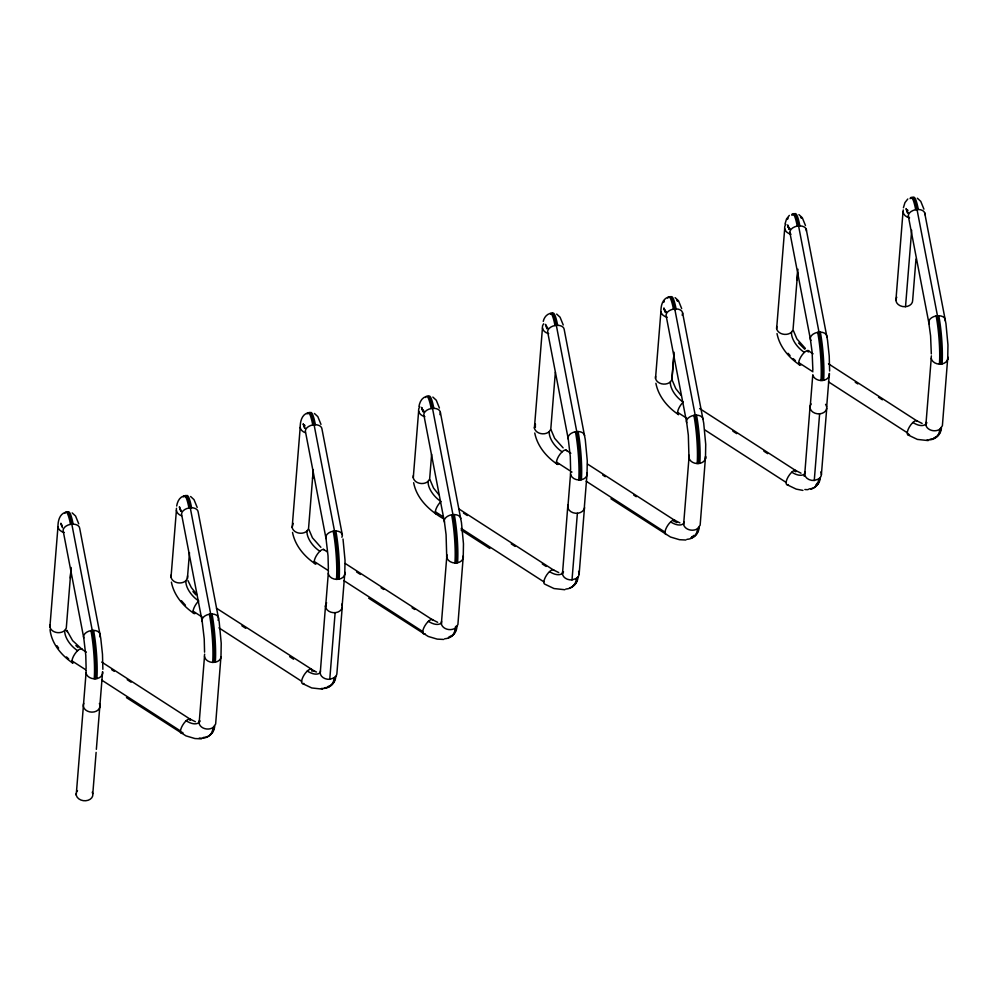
<?xml version="1.0" encoding="UTF-8"?>
<svg xmlns="http://www.w3.org/2000/svg" width="998" height="998" viewBox="0 0 998 998"><rect width="100%" height="100%" fill="white"/><g stroke="black" fill="none" stroke-linecap="round" stroke-linejoin="round"><path stroke-width="1.5" d="M86.127 668.573L85.778 655.312L83.77 637.984L63.336 531.747A8.383 5.264 -10.9 0 1 70.509 524.362L73.141 524.15A8.383 5.264 -10.9 0 1 79.665 528.167L100.773 638.421L102.482 654.276L102.869 669.296M204.565 652.181L204.228 638.907L202.22 621.592L181.786 515.355A8.383 5.264 -10.9 0 1 188.946 507.97L191.591 507.745A8.383 5.264 -10.9 0 1 198.115 511.774L219.211 622.016L221.219 643.248L220.97 657.557A8.383 6.437 4.6 0 1 215.306 662.198L212.674 662.41A8.383 6.437 4.6 0 1 204.64 654.139M328.379 569.147L328.03 555.886L326.022 538.571L305.588 432.321A8.383 5.264 -10.9 0 1 312.761 424.936L315.393 424.724A8.383 5.264 -10.9 0 1 321.917 428.741L342.351 534.99M570.619 469.721L570.282 456.46L568.274 439.145L547.84 332.895A8.383 5.264 -10.9 0 1 555 325.523L557.645 325.298A8.383 5.264 -10.9 0 1 564.169 329.328L585.265 439.569L587.273 460.802L587.024 475.11M812.871 370.308L812.135 352.207L810.289 338.621L789.855 232.384M829.625 371.019L829.226 355.999L827.517 340.143L806.209 229.091M931.321 353.903L930.585 335.815L928.726 322.229L908.292 215.98M70.733 572.553L66.28 628.166L64.733 630.462A8.383 6.437 4.6 0 1 56.013 632.383A8.383 6.437 4.6 0 1 49.9 626.906L49.95 624.785M189.495 552.63L187.399 578.453L185.865 580.749A8.383 6.437 4.6 0 1 177.133 582.67A8.383 6.437 4.6 0 1 171.02 577.193L171.07 575.073M312.861 474.649L308.532 528.74L306.985 531.036A8.383 6.437 4.6 0 1 298.265 532.957A8.383 6.437 4.6 0 1 292.152 527.48L293.138 523.401M431.635 454.215L429.651 479.028L428.117 481.323A8.383 6.437 4.6 0 1 419.385 483.244A8.383 6.437 4.6 0 1 413.272 477.768L413.322 475.647M555.362 372.192L550.771 429.327L549.237 431.61A8.383 6.437 4.6 0 1 540.517 433.531A8.383 6.437 4.6 0 1 534.404 428.055L535.39 423.975A34.331 18.039 47 0 0 535.402 427.281M674.124 352.269L671.904 379.614L670.357 381.897A8.383 6.437 4.6 0 1 661.637 383.818A8.383 6.437 4.6 0 1 655.524 378.342L655.574 376.234M797.602 272.766L793.023 329.901L791.489 332.197A8.383 6.437 4.6 0 1 782.756 334.105A8.383 6.437 4.6 0 1 776.644 328.629L776.694 326.521M187.399 578.453L187.599 575.846M220.932 656.784L215.643 724.049L213.048 727.554A8.383 6.437 4.6 0 1 204.59 728.577A8.383 6.437 4.6 0 1 199.126 723.276L199.313 720.668M344.772 574.536L345.021 560.227L343.013 538.995M446.892 554.726A8.383 6.437 4.6 0 0 454.913 562.997L457.546 562.772A8.383 6.437 4.6 0 0 463.297 555.874L457.895 624.623L455.3 628.129A8.383 6.437 4.6 0 1 446.842 629.152A8.383 6.437 4.6 0 1 441.366 623.85L441.565 621.243M463.222 558.131L463.471 543.823L461.463 522.603L440.368 412.349M671.904 379.614L673.762 356.261M689.144 455.3A8.383 6.437 4.6 0 0 697.165 463.571L699.798 463.359A8.383 6.437 4.6 0 0 705.549 456.448L700.147 525.197L697.54 528.703A8.383 6.437 4.6 0 1 689.094 529.738A8.383 6.437 4.6 0 1 683.618 524.437L683.817 521.817M705.474 458.706L705.723 444.397L703.715 423.177L682.607 312.923M931.384 355.874A8.383 6.437 4.6 0 0 939.417 364.145L942.05 363.933A8.383 6.437 4.6 0 0 947.801 357.022L942.386 425.772L939.792 429.277A8.383 6.437 4.6 0 1 931.346 430.313A8.383 6.437 4.6 0 1 925.87 425.011L926.069 422.391M947.713 359.28L947.963 344.984L945.967 323.751L924.647 212.686M325.535 605.499L320.221 673.413M567.787 506.073L562.473 573.987M579.139 574.174L584.491 507.608M810.039 406.648L804.712 474.574A8.383 6.437 4.6 0 0 814.268 480.462L818.672 478.99L820.331 477.443A8.383 6.437 4.6 0 0 820.805 471.917M821.391 474.749L826.743 408.182M49.9 626.906L57.946 526.969M70.334 578.091L71.182 567.488M76.222 795.007L86.04 673.051M92.802 793.66L96.12 752.392M96.357 749.336L102.607 671.691A8.383 6.437 4.6 0 1 96.856 678.603L94.224 678.815A8.383 6.437 4.6 0 1 86.19 670.544M171.02 577.193L176.384 510.564M199.126 723.276L204.478 656.647M292.152 527.48L300.186 427.543M312.586 478.666L313.31 469.584M325.61 606.934L328.28 573.625M342.239 607.034L336.887 673.6A8.383 6.437 4.6 0 1 335.827 676.295L334.168 677.842L329.764 679.301L335.128 612.672M342.177 605.586L344.747 573.663M413.272 477.768L418.636 411.139M441.366 623.85L446.73 557.221L446.081 534.654L444.472 522.166L424.038 415.929A8.383 5.264 -10.9 0 1 431.198 408.544L433.831 408.332A8.383 5.264 -10.9 0 1 439.906 414.632M534.404 428.055L542.438 328.117M567.85 507.52L570.532 474.2M578.566 571.343A8.383 6.437 4.6 0 1 578.079 576.869L576.42 578.416L572.016 579.888L577.38 513.259M655.524 378.342L660.888 311.713M683.618 524.437L688.982 457.808L688.333 435.228L686.711 422.74L666.29 316.503A8.383 5.264 -10.9 0 1 673.45 309.118L676.083 308.906A8.383 5.264 -10.9 0 1 682.145 315.206M776.644 328.629L784.69 228.692M797.078 279.814L797.938 269.223M810.102 408.095L812.784 374.774A8.383 6.437 4.6 0 0 820.967 380.537L823.612 380.325A8.383 6.437 4.6 0 0 829.363 373.427L826.681 406.735M814.268 480.462L819.62 413.833M895.917 300.161L903.04 211.514M905.523 306.685L911.673 230.264M915.977 259.106L912.659 300.373A8.383 6.437 4.6 0 1 902.504 306.511A8.383 6.437 4.6 0 1 896.765 297.179M925.87 425.011L931.234 358.382M804.163 476.246L804.962 472.029M176.683 505.986C177.37 501.769 179.378 497.154 183.894 495.969M418.935 406.56C419.622 402.356 421.63 397.728 426.146 396.543M784.989 224.113L786.499 219.036L789.343 215.393M903.427 207.721L904.937 202.631L907.793 199.001M543.249 321.393C543.997 317.851 546.33 314.507 549.948 313.509A34.331 4.578 85.3 0 1 555 325.523M663.633 302.444L664.319 301.221M787.434 219.41L788.121 218.2M455.425 626.906L456.011 626.27M65.444 512.361C60.105 513.845 58.308 519.771 58.021 524.711A8.383 6.437 4.6 0 0 64.196 532.47M307.696 412.935C302.357 414.42 300.548 420.345 300.273 425.285A8.383 6.437 4.6 0 0 305.413 432.758M668.398 297.117C663.059 298.602 661.25 304.527 660.963 309.455A8.383 6.437 4.6 0 0 667.138 317.227M570.694 471.692A8.383 6.437 4.6 0 0 578.728 479.963L581.36 479.751A8.383 6.437 4.6 0 0 587.111 472.852L584.429 506.161A8.383 6.437 4.6 0 1 575.497 513.246A8.383 6.437 4.6 0 1 568.136 504.664M328.442 571.118A8.383 6.437 4.6 0 0 336.476 579.389L339.108 579.177A8.383 6.437 4.6 0 0 344.859 572.278M908.953 217.838A8.383 5.264 -10.9 0 1 915.702 209.692L918.335 209.48A8.383 5.264 -10.9 0 1 924.822 214.632M790.503 234.231A8.383 5.264 -10.9 0 1 797.252 226.097L799.885 225.872A8.383 5.264 -10.9 0 1 806.372 231.037M929.388 324.076A8.383 5.264 -10.9 0 1 936.136 315.942L938.769 315.717A8.383 5.264 -10.9 0 1 945.256 320.882M810.937 340.48A8.383 5.264 -10.9 0 1 817.686 332.334L820.319 332.122A8.383 5.264 -10.9 0 1 826.806 337.274M686.711 422.74A8.383 5.264 -10.9 0 1 693.884 415.368L696.517 415.143A8.383 5.264 -10.9 0 1 703.041 419.172M568.274 439.145A8.383 5.264 -10.9 0 1 575.434 431.76L578.079 431.548A8.383 5.264 -10.9 0 1 584.603 435.565M444.472 522.166A8.383 5.264 -10.9 0 1 451.632 514.781L454.265 514.569A8.383 5.264 -10.9 0 1 460.802 518.586M326.022 538.571A8.383 5.264 -10.9 0 1 333.195 531.186L335.827 530.973A8.383 5.264 -10.9 0 1 341.89 537.273M202.22 621.592A8.383 5.264 -10.9 0 1 209.38 614.207L212.025 613.995A8.383 5.264 -10.9 0 1 218.088 620.294M83.77 637.984A8.383 5.264 -10.9 0 1 90.943 630.611L93.575 630.387A8.383 5.264 -10.9 0 1 99.638 636.699M674.723 309.592L675.746 309.555M928.19 440.592L917.362 439.407L908.217 435.028M685.938 540.018L679.438 539.693L670.481 537.024L610.963 498.775M564.818 589.731L553.99 588.546L544.833 584.167A8.383 3.081 -57.1 0 1 546.729 574.948A8.383 3.081 -57.1 0 1 554.077 570.432M443.698 639.444L437.186 639.119L428.229 636.45L368.711 598.201M322.566 689.144L311.738 687.959L302.594 683.593M201.446 738.857L194.934 738.545L185.977 735.875L126.472 697.627M802.928 490.405L796.229 489.12L787.085 484.741M922.14 423.451L916.463 420.607L828.502 363.821M801.007 473.164L795.344 470.32L699.66 408.544M679.888 522.865L674.211 520.033L587.535 464.07M558.755 572.578L553.092 569.746L458.693 508.793M437.635 622.29L431.959 619.459L345.283 563.496M313.572 670.856L316.516 672.003M195.383 721.716L189.72 718.884L101.746 662.086M314.969 671.429L216.454 608.219M676.844 522.615L673.737 520.906A7.385 2.72 -57.1 0 1 674.611 521.505M444.147 519.11C430.163 511.25 416.765 499.162 413.646 482.72M461.126 530.025L489.843 548.488M855.261 382.259L857.843 383.931M878.514 397.279L882.394 399.786M798.724 362.623L812.933 371.805M828.44 381.822L907.244 432.72M732.844 431.136L736.724 433.643M763.857 451.171L767.724 453.666M677.592 412.336L686.636 418.174M704.725 429.864L786.125 482.421M602.68 475.011L605.262 476.682M633.68 495.033L636.262 496.705M556.472 462.049L571.979 472.066M586.188 481.236L664.992 532.134M463.459 513.047L467.338 515.542M511.263 543.91L515.143 546.417M542.276 563.945L546.143 566.44M435.353 511.762L443.1 516.764M461.188 528.453L543.873 581.846M356.548 571.929L360.428 574.436M381.099 587.785L383.681 589.456M412.099 607.807L414.694 609.479M314.22 561.475L328.429 570.656M343.936 580.661L422.753 631.559M241.89 625.821L245.758 628.316M289.682 656.684L293.562 659.191M193.101 611.188L202.145 617.026M218.936 627.867L301.621 681.272M111.714 669.683L114.296 671.355M127.22 679.7L131.1 682.208M71.968 660.901L86.19 670.07M101.684 680.087L180.501 730.985M807.943 350.523L813.083 353.841M565.691 449.948L570.831 453.267M323.439 549.374L327.294 551.869M81.187 648.8L86.327 652.118M799.685 364.944C788.807 357.671 779.55 346.693 777.018 333.594M557.445 464.369C546.555 457.096 537.298 446.118 534.766 433.007M315.193 563.783C304.315 556.522 295.046 545.532 292.526 532.433M194.061 613.496C183.183 606.235 173.926 595.245 171.394 582.146M917.349 198.228L920.767 201.371L923.923 209.156M798.911 214.632L802.317 217.776L805.473 225.548M675.11 297.654L678.515 300.797L681.671 308.582M556.659 314.058L560.065 317.202L563.234 324.974M432.858 397.079L436.263 400.223L439.419 408.007M314.407 413.471L317.813 416.615L320.982 424.399M190.606 496.505L194.011 499.649L197.18 507.421M72.168 512.897L75.574 516.041L78.73 523.825M805.386 348.452L796.915 338.946L793.41 330.662M804.75 349.25L798.575 343M793.235 358.644L795.431 360.64M563.134 447.877L554.663 438.371L551.158 430.088M320.882 547.303L312.424 537.797L308.906 529.514M75.848 645.556L78.006 647.515M66.492 656.921L68.675 658.917M790.104 228.854L788.096 226.746L789.393 229.153L787.659 224.962L789.169 229.415M666.302 311.875L664.294 309.767L664.93 310.565M547.852 328.28L545.419 324.387L546.916 328.841M424.05 411.301L422.042 409.192L423.339 411.6L421.605 407.409L423.115 411.862M788.071 353.304L790.054 355.538M681.11 395.295L675.796 388.659L672.278 380.375M438.858 494.721L433.544 488.084L430.026 479.801M196.606 594.147L191.292 587.51L187.948 580.562M192.951 591.565L195.895 594.858M181.449 600.746L185.428 605.212M907.319 209.705L907.968 210.516M906.546 210.353L907.843 212.749L906.109 208.57L907.606 213.023M800.571 217.19L801.444 218.3M676.769 300.223L677.642 301.334M304.378 424.948L305.026 425.759M303.604 425.597L304.228 426.396M179.802 508.618L181.087 511.026L179.366 506.834L180.863 511.288M61.352 525.01L61.988 525.809L60.915 523.239L62.412 527.692M56.911 645.706L58.62 648.076M665.591 312.174L663.857 307.983L665.354 312.436M304.889 427.992L303.167 423.813L304.664 428.267M67.34 631.859L66.816 630.274L72.629 640.641L82.185 649.473A8.383 3.081 -57.1 0 0 74.838 653.989A8.383 3.081 -57.1 0 0 72.941 663.208C61.552 655.549 51.572 643.698 50.037 629.638M655.898 383.294C658.418 396.406 667.687 407.384 678.565 414.657A8.383 3.081 -57.1 0 1 678.253 409.642A8.383 3.081 -57.1 0 1 683.243 402.107A17.665 9.281 47 0 1 670.357 381.897M92.265 792.15A8.383 6.437 4.6 0 1 85.741 800.745A8.383 6.437 4.6 0 1 76.172 793.46M76.597 791.95A8.383 6.437 4.6 0 1 77.495 790.591M99.388 703.49A8.383 6.437 4.6 0 1 91.866 712.135A8.383 6.437 4.6 0 1 83.732 703.303M95.558 678.79A34.443 4.591 85.3 0 0 92.265 630.437L71.831 524.187A34.443 4.591 85.3 0 0 66.754 512.149M90.943 630.611A34.331 4.578 85.3 0 1 94.224 678.815M64.882 513.321A34.331 4.578 85.3 0 1 70.509 524.362M77.632 650.671A17.665 9.281 47 0 1 64.733 630.462M213.959 726.831A34.443 18.089 47 0 1 203.33 737.485M213.048 727.554A34.331 18.039 47 0 1 199.238 738.071M182.784 733.181A8.383 3.081 -57.1 0 1 182.572 725.334A8.383 3.081 -57.1 0 1 190.705 719.57M200.149 720.993A17.665 9.281 47 0 1 186.152 720.756M182.746 732.445A7.385 2.72 -57.1 0 1 181.461 732.095M189.233 719.758A7.385 2.72 -57.1 0 1 190.107 720.356M213.996 662.385A34.443 4.591 85.3 0 0 210.703 614.032L190.269 507.795A34.443 4.591 85.3 0 0 184.63 496.705M209.38 614.207A34.331 4.578 85.3 0 1 212.674 662.41M183.333 496.917A34.331 4.578 85.3 0 1 188.946 507.97M181.599 515.791A8.383 6.437 4.6 0 1 176.471 508.306M185.865 580.749A17.665 9.281 47 0 0 198.752 600.958A8.383 3.081 -57.1 0 0 193.375 609.666A8.383 3.081 -57.1 0 0 195.383 613.383M335.079 677.118A34.443 18.089 47 0 1 324.462 687.772M334.168 677.842A34.331 18.039 47 0 1 321.468 688.445M303.903 683.468A8.383 3.081 -57.1 0 1 302.07 679.201A8.383 3.081 -57.1 0 1 308.157 670.294A8.383 3.081 -57.1 0 1 312.062 671.542M319.672 673.114A17.665 9.281 47 0 1 307.272 671.043M329.764 679.301A8.383 6.437 4.6 0 1 320.47 670.881M93.575 630.387A34.331 4.578 85.3 0 1 96.856 678.603M212.025 613.995A34.331 4.578 85.3 0 1 215.306 662.198M214.707 726.008A34.331 18.039 47 0 1 211.551 733.555M341.69 604.177A8.383 6.437 4.6 0 1 333.245 612.672A8.383 6.437 4.6 0 1 326.645 602.792M335.827 676.295A34.331 18.039 47 0 1 328.117 686.437M185.965 496.705A34.331 4.578 85.3 0 1 191.591 507.745M68.089 512.149A34.331 4.578 85.3 0 1 73.141 524.15M822.302 380.512A34.443 4.591 85.3 0 0 819.009 332.159L798.575 225.922A34.443 4.591 85.3 0 0 793.51 213.884M817.686 332.334A34.331 4.578 85.3 0 1 820.967 380.537M791.626 215.044A34.331 4.578 85.3 0 1 797.252 226.097M790.94 234.206A8.383 6.437 4.6 0 1 785.863 224.375M804.376 352.394A17.665 9.281 47 0 1 791.489 332.197M801.007 364.819A8.383 3.081 -57.1 0 1 800.795 356.972A8.383 3.081 -57.1 0 1 808.929 351.209M807.457 351.396A7.385 2.72 -57.1 0 1 808.33 351.995M932.98 438.746A34.443 18.089 47 0 1 930.086 439.207M940.702 428.566A34.443 18.089 47 0 1 935.475 437.71M939.792 429.277A34.331 18.039 47 0 1 927.092 439.893M909.527 434.903A8.383 3.081 -57.1 0 1 909.328 427.069A8.383 3.081 -57.1 0 1 917.449 421.293M926.893 422.715A17.665 9.281 47 0 1 912.896 422.478M940.752 364.12A34.443 4.591 85.3 0 0 937.459 315.767L917.025 209.518A34.443 4.591 85.3 0 0 911.386 198.44M936.136 315.942A34.331 4.578 85.3 0 1 939.417 364.145M910.076 198.652A34.331 4.578 85.3 0 1 915.702 209.692M909.552 217.838A8.383 6.437 4.6 0 1 903.24 209.979M825.571 404.34A8.383 6.437 4.6 0 1 823.849 412.486A8.383 6.437 4.6 0 1 813.033 412.199A8.383 6.437 4.6 0 1 811.137 403.941M820.319 332.122A34.331 4.578 85.3 0 1 823.612 380.325M908.754 434.18A7.385 2.72 -57.1 0 1 908.03 433.506M938.769 315.717A34.331 4.578 85.3 0 1 942.05 363.933M941.451 427.73A34.331 18.039 47 0 1 933.741 437.885M912.708 198.427A34.331 4.578 85.3 0 1 918.335 209.48M792.587 215.032A33.358 4.454 85.3 0 1 793.198 214.77M794.832 213.871A34.331 4.578 85.3 0 1 799.885 225.872M337.811 579.364A34.443 4.591 85.3 0 0 334.517 531.011L314.083 424.761A34.443 4.591 85.3 0 0 308.432 413.683M333.195 531.186A34.331 4.578 85.3 0 1 336.476 579.389M337.848 575.285A33.433 4.454 85.3 0 1 337.736 577.543M307.135 413.896A34.331 4.578 85.3 0 1 312.761 424.936M310.752 413.459A33.358 4.454 85.3 0 1 311.413 413.883M319.871 551.245A17.665 9.281 47 0 1 306.985 531.036M316.503 563.67A8.383 3.081 -57.1 0 1 316.304 555.824A8.383 3.081 -57.1 0 1 324.437 550.06M456.211 627.405A34.443 18.089 47 0 1 448.476 637.585M455.3 628.129A34.331 18.039 47 0 1 444.709 638.745M425.036 633.755A8.383 3.081 -57.1 0 1 424.824 625.908A8.383 3.081 -57.1 0 1 432.957 620.145M440.804 623.401A17.665 9.281 47 0 1 428.404 621.33M456.248 562.959A34.443 4.591 85.3 0 0 452.955 514.606L432.521 408.369A34.443 4.591 85.3 0 0 427.443 396.331M451.632 514.781A34.331 4.578 85.3 0 1 454.913 562.997M425.572 397.491A34.331 4.578 85.3 0 1 431.198 408.544M424.886 416.653A8.383 6.437 4.6 0 1 419.809 406.822M428.117 481.323A17.665 9.281 47 0 0 441.004 501.532A8.383 3.081 -57.1 0 0 435.627 510.24A8.383 3.081 -57.1 0 0 437.635 513.958M577.331 577.705A34.443 18.089 47 0 1 569.596 587.872M576.42 578.416A34.331 18.039 47 0 1 565.829 589.032M563.521 571.854A17.665 9.281 47 0 1 549.524 571.617M572.016 579.888A8.383 6.437 4.6 0 1 562.71 571.455M335.827 530.973A34.331 4.578 85.3 0 1 339.108 579.177M454.265 514.569A34.331 4.578 85.3 0 1 457.546 562.772M456.959 626.582A34.331 18.039 47 0 1 449.25 636.724M578.079 576.869A34.331 18.039 47 0 1 572.864 585.988M428.778 396.331A34.331 4.578 85.3 0 1 433.831 408.332M310.328 412.723A34.331 4.578 85.3 0 1 315.393 424.724M580.05 479.938A34.443 4.591 85.3 0 0 576.757 431.585L556.335 325.336A34.443 4.591 85.3 0 0 550.684 314.258M575.434 431.76A34.331 4.578 85.3 0 1 578.728 479.963M548.7 333.631A8.383 6.437 4.6 0 1 543.623 323.801M562.124 451.82A17.665 9.281 47 0 1 549.237 431.61M558.755 464.245A8.383 3.081 -57.1 0 1 558.556 456.398A8.383 3.081 -57.1 0 1 566.677 450.634M698.463 527.992A34.443 18.089 47 0 1 690.728 538.159M697.54 528.703A34.331 18.039 47 0 1 686.948 539.319M665.965 534.454A8.383 3.081 -57.1 0 1 667.862 525.235A8.383 3.081 -57.1 0 1 675.209 520.719M683.056 523.975A17.665 9.281 47 0 1 670.644 521.904M698.5 463.546A34.443 4.591 85.3 0 0 695.207 415.18L674.773 308.943A34.443 4.591 85.3 0 0 669.695 296.905M693.884 415.368A34.331 4.578 85.3 0 1 697.165 463.571M667.824 298.065A34.331 4.578 85.3 0 1 673.45 309.118M671.442 297.629A33.358 4.454 85.3 0 1 672.103 298.053M819.583 478.279A34.443 18.089 47 0 1 808.954 488.92M818.672 478.99A34.331 18.039 47 0 1 810.962 489.145M808.081 489.606A34.331 18.039 47 0 1 804.862 489.507M788.408 484.616A8.383 3.081 -57.1 0 1 788.195 476.782A8.383 3.081 -57.1 0 1 796.329 471.006M804.176 474.262A17.665 9.281 47 0 1 791.776 472.191M817.25 483.107A33.433 17.565 47 0 1 815.715 485.128M794.857 471.193A7.385 2.72 -57.1 0 1 795.73 471.792M578.079 431.548A34.331 4.578 85.3 0 1 581.36 479.751M696.517 415.143A34.331 4.578 85.3 0 1 699.798 463.359M699.199 527.156A34.331 18.039 47 0 1 691.502 537.311M820.331 477.443A34.331 18.039 47 0 1 815.116 486.562M671.03 296.905A34.331 4.578 85.3 0 1 676.083 308.906M693.897 535.377A33.358 17.527 47 0 1 691.901 536.899M552.019 314.258A34.331 4.578 85.3 0 1 557.645 325.298"/></g></svg>
